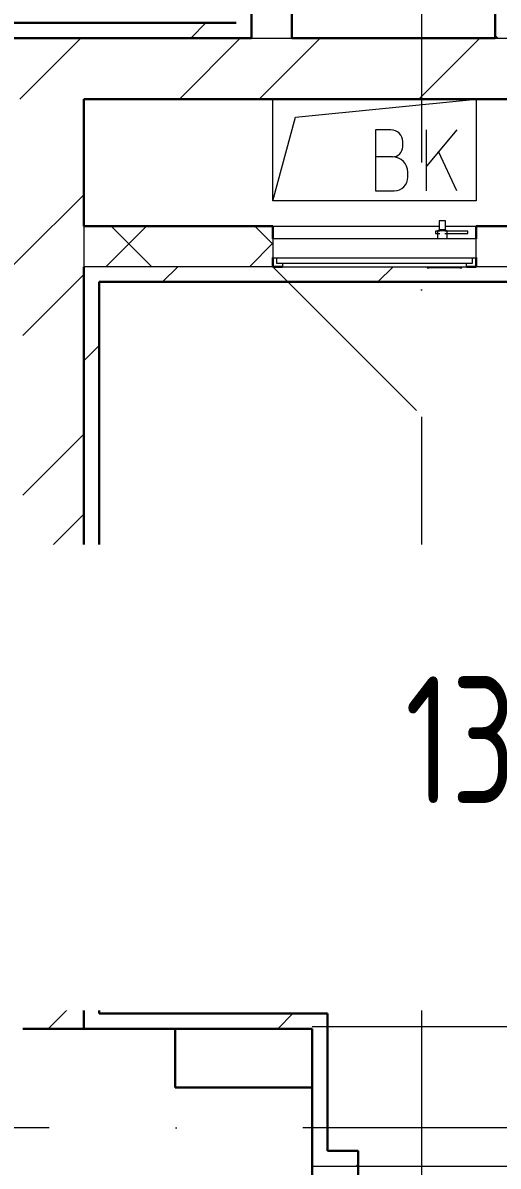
# Model space of a CAD drawing. Header units: millimetres. Extents: x -396912 to 182286, y -43638 to 41610.
# Drawn here: x -9941 to -9005, y -10703 to -8453 of the extents above; entities that cross this region are included whole.
import ezdxf
from ezdxf import colors
from ezdxf.entities.mleader import LeaderData, LeaderLine
from ezdxf.math import Vec2, Vec3

# ---------------------------------------------------------------- set-up
doc = ezdxf.new("R2010")
doc.units = ezdxf.units.MM
doc.linetypes.add('ADSK_Линия сетки', pattern=[25, 20, -2.5, 0, -2.5])
doc.linetypes.add('ADSK_Сверху', pattern=[450, 300, -150])
for name, color, linetype, lineweight in [('RC-Выноски', 7, 'Continuous', 0), ('Линии', 7, 'Continuous', 9), ('Марки помещений', 252, 'Continuous', 20), ('Обобщенные модели', 252, 'Continuous', 18), ('Оборудование', 8, 'Continuous', 18), ('Оси', 252, 'Continuous', 9), ('Перекрытие', 252, 'Continuous', 18), ('Стены внутренние', 7, 'Continuous', 18), ('Стены наружные', 7, 'Continuous', 18), ('Стены штриховка', 7, 'Continuous', 9)]:
    doc.layers.add(name, color=color, linetype=linetype, lineweight=lineweight)
doc.styles.add('GOST Common_3', font='', dxfattribs={"height": 3.5})
doc.styles.add('RubezhCAD', font='', dxfattribs={"oblique": 10})
doc.styles.get('GOST Common_3').set_extended_font_data('GOST 2.304 type A')
doc.styles.get('RubezhCAD').set_extended_font_data('GOST type A')

# ---------------------------------------------------------------- blocks, each defined once
blk = doc.blocks.new('1 этаж')
at = {"color": 251, "lineweight": 18, "true_color": 0x636466}
for p, q in [((-15150.3, -9720.7), (-15150.3, -9520.7)), ((-15105.8, -9556.6), (-14750.3, -9520.7)), ((-14750.3, -9520.7), (-14750.3, -9720.7)), ((-15150.3, -9720.7), (-15105.8, -9556.6)), ((-14918, -9581.2), (-14948, -9581.2)), ((-14948, -9581.2), (-14948, -9701.2)), ((-14788, -9581.2), (-14848, -9652.7)), ((-14848, -9701.2), (-14848, -9581.2)), ((-14894.7, -9614.5), (-14894.7, -9604.5)), ((-14788, -9701.2), (-14824, -9624.1)), ((-14914.7, -9634.5), (-14948, -9634.5)), ((-14884.7, -9674.5), (-14884.7, -9664.5)), ((-14948, -9701.2), (-14911.3, -9701.2)), ((-14750.3, -9720.7), (-15150.3, -9720.7))]:
    blk.add_line(p, q, dxfattribs=at)
for centre, radius, start, end in [((-14918, -9604.5), 23.3, 0, 90), ((-14914.7, -9614.5), 20, 270, 0), ((-14914.7, -9664.5), 30, 0, 90), ((-14911.3, -9674.5), 26.7, 270, 0)]:
    blk.add_arc(centre, radius, start, end, dxfattribs=at)
at = {"layer": 'Линии', "color": 251, "linetype": 'ADSK_Сверху', "ltscale": 100, "true_color": 0x636466}
blk.add_line((-15072.8, -11345.7), (-4252.8, -11345.7), dxfattribs=at)
at = {"layer": 'Марки помещений', "color": 251, "true_color": 0x636466}
blk.add_circle((-14678.9, -10784.6), 300, dxfattribs=at)
at = {"layer": 'Обобщенные модели', "color": 251, "true_color": 0x636466}
for p, q in [((-15152.8, -10635.7), (-15492.8, -10635.7)), ((-15354.8, -10665.1), (-15167.6, -10665.1)), ((-15354.8, -11106.3), (-15354.8, -10665.1)), ((-15354.8, -10706.4), (-15167.6, -10706.4)), ((-15145.4, -10728.7), (-15145.4, -11042.8)), ((-15104.1, -10728.7), (-15104.1, -11042.8)), ((-15074.8, -10885.6), (-15074.8, -10713.7)), ((-15074.8, -11057.8), (-15074.8, -10885.6)), ((-15167.6, -11065), (-15354.8, -11065)), ((-15354.8, -11106.3), (-15167.6, -11106.3)), ((-15492.8, -11135.8), (-15152.8, -11135.8))]:
    blk.add_line(p, q, dxfattribs=at)
blk.add_circle((-15426.5, -10885.7), 17.5, dxfattribs=at)
for centre, radius, start, end in [((-15152.8, -10713.7), 78, 0, 90), ((-15167.6, -10728.7), 63.6, 0, 90), ((-15167.6, -10728.7), 22.3, 0, 90), ((-15284.6, -10885.3), 30, 90, 270), ((-15284.6, -10885.3), 30, 270, 90), ((-15167.6, -11042.8), 63.6, 270, 0), ((-15167.6, -11042.8), 22.3, 270, 0), ((-15152.8, -11057.8), 78, 270, 0)]:
    blk.add_arc(centre, radius, start, end, dxfattribs=at)
at = {"layer": 'Оборудование', "color": 251, "true_color": 0x636466}
for p, q in [((-14823, -9760.4), (-14823, -9777.9)), ((-14810.7, -9760.4), (-14823, -9760.4)), ((-14810.7, -9777.9), (-14810.7, -9760.4)), ((-14821.7, -9780.4), (-14829.9, -9780.4)), ((-14829.9, -9780.4), (-14829.9, -9785.4)), ((-14829.9, -9785.4), (-14821.7, -9785.4)), ((-14826.5, -9779.8), (-14826.5, -9795.7)), ((-14807.2, -9779.8), (-14826.5, -9779.8)), ((-14823, -9777.9), (-14824.9, -9779.8)), ((-14810.7, -9777.9), (-14823, -9777.9)), ((-14766.2, -9780.4), (-14812, -9780.4)), ((-14812, -9785.4), (-14766.2, -9785.4)), ((-14808.8, -9779.8), (-14810.7, -9777.9)), ((-14807.2, -9795.7), (-14807.2, -9779.8)), ((-14766.2, -9785.4), (-14766.2, -9780.4)), ((-15150.3, -9795.7), (-15150.3, -9832.1)), ((-14750.3, -9795.7), (-15150.3, -9795.7)), ((-14750.3, -9832.1), (-14750.3, -9795.7)), ((-15150.3, -9850.7), (-14867.5, -10133.6)), ((-15149.4, -9833), (-14751.2, -9833)), ((-15143.3, -9833), (-15143.3, -9842.8)), ((-15142.4, -9843.7), (-14758.3, -9843.7)), ((-15131.3, -9845.3), (-15131.3, -9850.7)), ((-15131.3, -9850.7), (-14769.3, -9850.7)), ((-14846.8, -9850.7), (-14846.8, -9852.7)), ((-14846.8, -9852.7), (-14842.8, -9852.7)), ((-14782.3, -9852.7), (-14842.8, -9852.7)), ((-14782.3, -9852.7), (-14778.3, -9852.7)), ((-14778.3, -9852.7), (-14778.3, -9850.7)), ((-14769.3, -9850.7), (-14769.3, -9845.3)), ((-14757.3, -9842.8), (-14757.3, -9833))]:
    blk.add_line(p, q, dxfattribs=at)
for points, knots in [([(-15150.3, -9832.1), (-15150.3, -9832.2), (-15150.3, -9832.4), (-15150.2, -9832.6), (-15150.1, -9832.8), (-15149.9, -9832.9), (-15149.8, -9833), (-15149.6, -9833), (-15149.5, -9833), (-15149.4, -9833)], [-1, -1, -1, -1, -0.833333, -0.666667, -0.5, -0.333333, -0.25, -0.166667, 0, 0, 0, 0]), ([(-14751.2, -9833), (-14751.2, -9833), (-14751, -9833), (-14750.9, -9833), (-14750.8, -9832.9), (-14750.6, -9832.8), (-14750.4, -9832.6), (-14750.4, -9832.4), (-14750.3, -9832.2), (-14750.3, -9832.1)], [0, 0, 0, 0, 0.166667, 0.25, 0.333333, 0.5, 0.666667, 0.833333, 1, 1, 1, 1]), ([(-15143.3, -9842.8), (-15143.3, -9842.9), (-15143.3, -9843), (-15143.2, -9843.2), (-15143.1, -9843.4), (-15143, -9843.5), (-15142.9, -9843.6), (-15142.7, -9843.7), (-15142.6, -9843.7), (-15142.5, -9843.7), (-15142.4, -9843.7)], [-1, -1, -1, -1, -0.833333, -0.666667, -0.541667, -0.416667, -0.333333, -0.25, -0.166667, 0, 0, 0, 0]), ([(-15132.9, -9843.7), (-15132.7, -9843.7), (-15132.5, -9843.8), (-15132.3, -9843.8), (-15132.1, -9843.9), (-15131.9, -9844), (-15131.8, -9844.2), (-15131.6, -9844.3), (-15131.5, -9844.5), (-15131.4, -9844.7), (-15131.4, -9844.9), (-15131.3, -9845.1), (-15131.3, -9845.3)], [-1, -1, -1, -1, -0.833333, -0.75, -0.666667, -0.583333, -0.5, -0.416667, -0.333333, -0.25, -0.166667, 0, 0, 0, 0]), ([(-14769.3, -9845.3), (-14769.3, -9845.1), (-14769.3, -9844.9), (-14769.2, -9844.7), (-14769.1, -9844.5), (-14769, -9844.3), (-14768.9, -9844.2), (-14768.7, -9844), (-14768.6, -9843.9), (-14768.4, -9843.8), (-14768.1, -9843.8), (-14767.9, -9843.7), (-14767.8, -9843.7)], [0, 0, 0, 0, 0.166667, 0.25, 0.333333, 0.416667, 0.5, 0.583333, 0.666667, 0.75, 0.833333, 1, 1, 1, 1]), ([(-14758.3, -9843.7), (-14758.2, -9843.7), (-14758.1, -9843.7), (-14757.9, -9843.7), (-14757.8, -9843.6), (-14757.7, -9843.5), (-14757.6, -9843.4), (-14757.4, -9843.2), (-14757.4, -9843), (-14757.3, -9842.9), (-14757.3, -9842.8)], [0, 0, 0, 0, 0.166667, 0.25, 0.333333, 0.416667, 0.541667, 0.666667, 0.833333, 1, 1, 1, 1])]:
    blk.add_open_spline(points, degree=3, knots=knots, dxfattribs=at)
at = {"layer": 'Оси', "color": 251, "linetype": 'ADSK_Линия сетки', "ltscale": 100, "true_color": 0x636466}
for p, q in [((-14857.8, -2645.7), (-14857.8, -32501.9)), ((4409.5, -11545.7), (-72530.1, -11545.7))]:
    blk.add_line(p, q, dxfattribs=at)
at = {"layer": 'Перекрытие', "color": 251, "ltscale": 100, "true_color": 0x636466}
for p, q in [((-15150.3, -9720.7), (-15150.3, -9520.7)), ((-14750.3, -9520.7), (-14750.3, -9720.7)), ((-14750.3, -9720.7), (-15150.3, -9720.7))]:
    blk.add_line(p, q, dxfattribs=at)
at = {"layer": 'Стены внутренние', "color": 251, "lineweight": 30, "true_color": 0x636466}
for p, q in [((-15342.8, -11465.7), (-15342.8, -11350.7)), ((-15072.8, -11465.7), (-15342.8, -11465.7))]:
    blk.add_line(p, q, dxfattribs=at)
at = {"layer": 'Стены наружные', "color": 251, "lineweight": 30, "true_color": 0x636466}
for p, q in [((-15192.8, -9400.7), (-15192.8, -5345.7)), ((-15112.8, -9400.7), (-15112.8, -5345.7)), ((-14712.8, -5345.7), (-14712.8, -9400.7)), ((-15222.8, -9370.7), (-16497.8, -9370.7)), ((-15192.8, -9400.7), (-16467.8, -9400.7)), ((-14712.8, -9400.7), (-15112.8, -9400.7)), ((-15522.8, -9770.7), (-15522.8, -9520.7)), ((-15522.8, -9520.7), (-13922.8, -9520.7)), ((-15150.3, -9770.7), (-15522.8, -9770.7)), ((-15150.3, -9795.7), (-15150.3, -9770.7)), ((-13922.8, -9770.7), (-14750.3, -9770.7)), ((-14750.3, -9770.7), (-14750.3, -9795.7)), ((-15150.3, -9850.7), (-15150.3, -9832.4)), ((-14750.3, -9832.4), (-14750.3, -9850.7)), ((-15522.8, -11350.7), (-15522.8, -9850.7)), ((-15131.3, -9850.7), (-15150.3, -9850.7)), ((-14750.3, -9850.7), (-14769.3, -9850.7)), ((-15492.8, -9880.7), (-13952.8, -9880.7)), ((-15492.8, -11320.7), (-15492.8, -9880.7)), ((-15042.8, -11320.7), (-15492.8, -11320.7)), ((-15042.8, -11590.7), (-15042.8, -11320.7)), ((-15642.8, -11350.7), (-15072.8, -11350.7)), ((-15072.8, -11350.7), (-15072.8, -11740.7)), ((-14982.7, -11590.7), (-15042.8, -11590.7)), ((-14982.7, -11690.7), (-14982.7, -11590.7))]:
    blk.add_line(p, q, dxfattribs=at)
at = {"layer": 'Стены наружные', "color": 251, "linetype": 'Continuous', "lineweight": 9, "true_color": 0x636466}
for p, q in [((-15312.2, -9400.7), (-15282.2, -9370.7)), ((-15648.9, -9520.7), (-15528.9, -9400.7)), ((-15334.6, -9520.7), (-15214.6, -9400.7)), ((-15177.4, -9520.7), (-15057.4, -9400.7)), ((-14863.1, -9520.7), (-14743.1, -9400.7)), ((-14707.5, -9400.7), (-14712.8, -9395.4)), ((-15642.8, -9828.9), (-15522.8, -9708.9)), ((-15479.3, -9850.7), (-15399.3, -9770.7)), ((-15388.9, -9850.7), (-15468.9, -9770.7)), ((-15150.3, -9806.4), (-15186, -9770.7)), ((-15196.5, -9850.7), (-15150.3, -9804.6)), ((-15704.6, -9890.7), (-15642.8, -9828.9)), ((-15367.9, -9880.7), (-15337.9, -9850.7)), ((-14943.7, -9880.7), (-14913.7, -9850.7)), ((-15642.8, -9986.1), (-15522.8, -9866.1)), ((-15522.8, -10035.6), (-15492.8, -10005.6)), ((-15642.8, -10300.4), (-15522.8, -10180.4)), ((-15642.8, -10457.5), (-15522.8, -10337.5)), ((-15522.8, -10459.9), (-15492.8, -10429.9)), ((-15642.8, -10771.9), (-15522.8, -10651.9)), ((-15642.8, -10929), (-15522.8, -10809)), ((-15522.8, -10884.1), (-15492.8, -10854.1)), ((-15642.8, -11243.3), (-15522.8, -11123.3)), ((-15593.1, -11350.7), (-15522.8, -11280.5)), ((-15522.8, -11308.4), (-15492.8, -11278.4)), ((-15140.9, -11350.7), (-15110.9, -11320.7)), ((-14986.6, -11620.7), (-14982.7, -11616.8))]:
    blk.add_line(p, q, dxfattribs=at)
at = {"layer": 'Стены наружные', "color": 251, "true_color": 0x636466}
for p, q in [((-15150.3, -9770.7), (-14823, -9770.7)), ((-14810.7, -9770.7), (-14750.3, -9770.7)), ((-14982.7, -11620.7), (-13952.8, -11620.7))]:
    blk.add_line(p, q, dxfattribs=at)
at = {"layer": 'Стены штриховка', "color": 251, "true_color": 0x636466}
for p, q in [((-15192.8, -9400.7), (-15112.8, -9400.7)), ((-14712.8, -9400.7), (-14632.8, -9400.7)), ((-15522.8, -9770.7), (-15522.8, -9850.7)), ((-15150.3, -9850.7), (-15522.8, -9850.7)), ((-13922.8, -9850.7), (-14750.3, -9850.7)), ((-15072.8, -11620.7), (-14982.7, -11620.7))]:
    blk.add_line(p, q, dxfattribs=at)
at = {"layer": 'Марки помещений', "color": 251, "true_color": 0x636466, "style": 'GOST Common_3', "width": 0.9}
blk.add_text('131', height=250, dxfattribs=at).set_placement((-14890, -10906.9))
blk = doc.blocks.new('_None')

msp = doc.modelspace()

# ---------------------------------------------------------------- block references
msp.add_blockref('1 этаж', (5702.1, 918.2))

# ---------------------------------------------------------------- next in the draw order: leaders
at = {"layer": 'RC-Выноски'}
ml = msp.add_multileader_mtext('Standard', dxfattribs=at)
ml.set_content('ВВГнг(А)-LSLTx 2х1,5\\Pс 1 этажа', color=256, style='RubezhCAD')
ml.set_leader_properties()
ml.set_arrow_properties(name='NONE')
ml.build(insert=Vec2(0, 0))
ml.multileader.update_dxf_attribs({"has_text_frame": 1, "text_left_attachment_type": 6, "text_right_attachment_type": 6, "dogleg_length": 2, "arrow_head_size": 400, "scale": 100})
ctx = ml.context
ctx.base_point, ctx.scale, ctx.char_height, ctx.arrow_head_size, ctx.landing_gap_size, ctx.plane_origin = Vec3(-183990.3, -9904.4), 100, 250, 400, 100, Vec3(-683576, -453595.9)
ctx.left_attachment, ctx.right_attachment, ctx.text_align_type = 6, 6, 1
notes = []
notes.append((ctx, [(0, (1, 1, 0), (-184190.3, -9904.4), (1, 0), 200, [(0, [(-184917.4, -10624.1)], 0, [])])]))
ctx.mtext.insert, ctx.mtext.width, ctx.mtext.defined_height, ctx.mtext.alignment, ctx.mtext.flow_direction = Vec3(-182457.6, -9604.4), 4286.589, 1161.1, 2, 5
ctx.mtext.has_bg_fill, ctx.mtext.bg_color, ctx.mtext.bg_scale_factor, ctx.mtext.bg_transparency, ctx.mtext.use_window_bg_color = 1, -1027028792, 1.5, 0, 1
for ctx, leaders in notes:
    for number, flags, end, landing, length, lines in leaders:
        leader = LeaderData()
        leader.index, (leader.has_last_leader_line, leader.has_dogleg_vector, leader.attachment_direction) = number, flags
        leader.last_leader_point, leader.dogleg_vector, leader.dogleg_length = Vec3(end), Vec3(landing), length
        for number, points, colour, breaks in lines:
            line = LeaderLine()
            line.index, line.vertices, line.color, line.breaks = number, Vec3.list(points), colors.encode_raw_color(colour), breaks
            leader.lines.append(line)
        ctx.leaders.append(leader)

doc.saveas('drawing.dxf')
